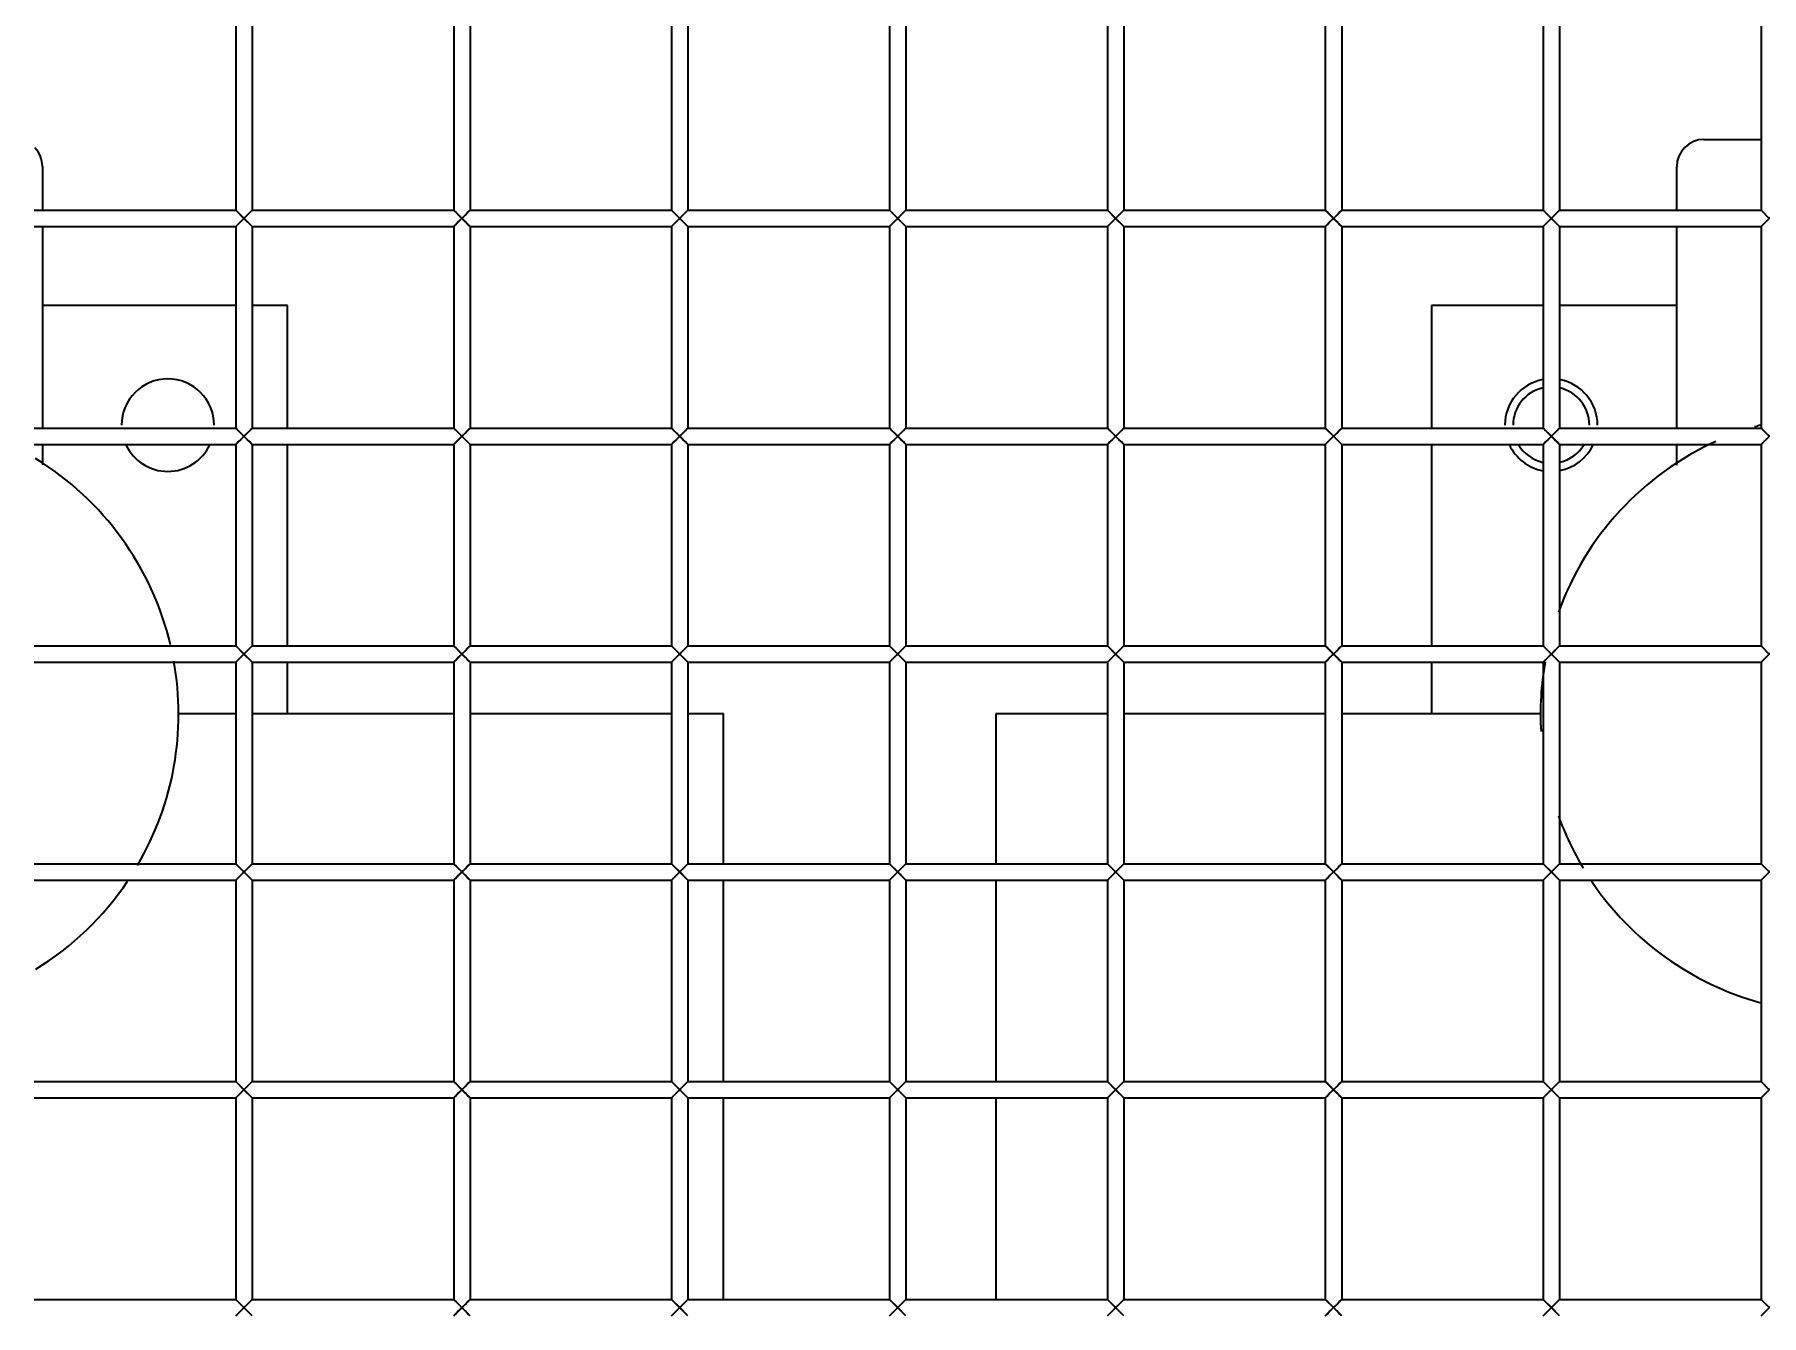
# Model space of a CAD drawing. Header units: millimetres. Extents: x 32496 to 166256, y 3504 to 23939.
# Drawn here: x 45917.2 to 46234.2, y 12667.1 to 12902.3 of the extents above; entities that cross this region are included whole.
import ezdxf

# ---------------------------------------------------------------- set-up
doc = ezdxf.new("R2010")
doc.units = ezdxf.units.MM
doc.layers.get('0').update_dxf_attribs({"lineweight": 35})

msp = doc.modelspace()

# ---------------------------------------------------------------- linework, layer by layer
at = {"linetype": 'Continuous'}
for p, q in [((45954.14, 12907.075), (45954.14, 12870.075)), ((45957.14, 12907.075), (45957.14, 12870.075)), ((45994.14, 12907.075), (45994.14, 12870.075)), ((45997.14, 12907.075), (45997.14, 12870.075)), ((46034.14, 12907.075), (46034.14, 12870.075)), ((46037.14, 12907.075), (46037.14, 12870.075)), ((46074.14, 12907.075), (46074.14, 12870.075)), ((46077.14, 12907.075), (46077.14, 12870.075)), ((46114.14, 12907.075), (46114.14, 12870.075)), ((46117.14, 12907.075), (46117.14, 12870.075)), ((46154.14, 12907.075), (46154.14, 12870.075)), ((46157.14, 12907.075), (46157.14, 12870.075)), ((46194.14, 12907.075), (46194.14, 12870.075)), ((46197.14, 12907.075), (46197.14, 12870.075)), ((46234.14, 12907.075), (46234.14, 12870.075)), ((46223.64, 12883.075), (46234.14, 12883.075)), ((45918.64, 12878.075), (45918.64, 12870.075)), ((46218.64, 12870.075), (46218.64, 12878.075)), ((45917.14, 12870.075), (45954.14, 12870.075)), ((45917.14, 12867.075), (45954.14, 12867.075)), ((45918.64, 12867.075), (45918.64, 12830.075)), ((45954.14, 12867.075), (45957.14, 12870.075)), ((45954.14, 12870.075), (45955.64, 12868.575)), ((45954.14, 12867.075), (45954.14, 12830.075)), ((45957.14, 12867.075), (45955.64, 12868.575)), ((45957.14, 12870.075), (45994.14, 12870.075)), ((45957.14, 12867.075), (45957.14, 12830.075)), ((45957.14, 12867.075), (45994.14, 12867.075)), ((45994.14, 12867.075), (45997.14, 12870.075)), ((45994.14, 12870.075), (45995.64, 12868.575)), ((45994.14, 12867.075), (45994.14, 12830.075)), ((45997.14, 12867.075), (45995.64, 12868.575)), ((45997.14, 12870.075), (46034.14, 12870.075)), ((45997.14, 12867.075), (45997.14, 12830.075)), ((45997.14, 12867.075), (46034.14, 12867.075)), ((46034.14, 12867.075), (46037.14, 12870.075)), ((46034.14, 12870.075), (46035.64, 12868.575)), ((46034.14, 12867.075), (46034.14, 12830.075)), ((46037.14, 12867.075), (46035.64, 12868.575)), ((46037.14, 12870.075), (46074.14, 12870.075)), ((46037.14, 12867.075), (46037.14, 12830.075)), ((46037.14, 12867.075), (46074.14, 12867.075)), ((46074.14, 12867.075), (46077.14, 12870.075)), ((46074.14, 12870.075), (46075.64, 12868.575)), ((46074.14, 12867.075), (46074.14, 12830.075)), ((46077.14, 12867.075), (46075.64, 12868.575)), ((46077.14, 12870.075), (46114.14, 12870.075)), ((46077.14, 12867.075), (46077.14, 12830.075)), ((46077.14, 12867.075), (46114.14, 12867.075)), ((46114.14, 12867.075), (46117.14, 12870.075)), ((46114.14, 12870.075), (46115.64, 12868.575)), ((46114.14, 12867.075), (46114.14, 12830.075)), ((46117.14, 12867.075), (46115.64, 12868.575)), ((46117.14, 12870.075), (46154.14, 12870.075)), ((46117.14, 12867.075), (46117.14, 12830.075)), ((46117.14, 12867.075), (46154.14, 12867.075)), ((46154.14, 12867.075), (46157.14, 12870.075)), ((46154.14, 12870.075), (46155.64, 12868.575)), ((46154.14, 12867.075), (46154.14, 12830.075)), ((46157.14, 12867.075), (46155.64, 12868.575)), ((46157.14, 12870.075), (46194.14, 12870.075)), ((46157.14, 12867.075), (46157.14, 12830.075)), ((46157.14, 12867.075), (46194.14, 12867.075)), ((46194.14, 12867.075), (46197.14, 12870.075)), ((46194.14, 12870.075), (46195.64, 12868.575)), ((46194.14, 12867.075), (46194.14, 12830.075)), ((46197.14, 12867.075), (46195.64, 12868.575)), ((46197.14, 12870.075), (46234.14, 12870.075)), ((46197.14, 12867.075), (46197.14, 12830.075)), ((46197.14, 12867.075), (46234.14, 12867.075)), ((46218.64, 12830.075), (46218.64, 12867.075)), ((46234.14, 12867.075), (46237.14, 12870.075)), ((46234.14, 12870.075), (46235.64, 12868.575)), ((46234.14, 12867.075), (46234.14, 12830.075)), ((45954.14, 12852.575), (45918.64, 12852.575)), ((45963.64, 12852.575), (45957.14, 12852.575)), ((45963.64, 12830.075), (45963.64, 12852.575)), ((46173.64, 12852.575), (46173.64, 12830.075)), ((46194.14, 12852.575), (46173.64, 12852.575)), ((46218.64, 12852.575), (46197.14, 12852.575)), ((45917.14, 12830.075), (45954.14, 12830.075)), ((45954.14, 12827.075), (45957.14, 12830.075)), ((45954.14, 12830.075), (45955.64, 12828.575)), ((45957.14, 12830.075), (45994.14, 12830.075)), ((45994.14, 12827.075), (45997.14, 12830.075)), ((45994.14, 12830.075), (45995.64, 12828.575)), ((45997.14, 12830.075), (46034.14, 12830.075)), ((46034.14, 12827.075), (46037.14, 12830.075)), ((46034.14, 12830.075), (46035.64, 12828.575)), ((46037.14, 12830.075), (46074.14, 12830.075)), ((46074.14, 12827.075), (46077.14, 12830.075)), ((46074.14, 12830.075), (46075.64, 12828.575)), ((46077.14, 12830.075), (46114.14, 12830.075)), ((46114.14, 12827.075), (46117.14, 12830.075)), ((46114.14, 12830.075), (46115.64, 12828.575)), ((46117.14, 12830.075), (46154.14, 12830.075)), ((46154.14, 12827.075), (46157.14, 12830.075)), ((46154.14, 12830.075), (46155.64, 12828.575)), ((46157.14, 12830.075), (46194.14, 12830.075)), ((46194.14, 12827.075), (46197.14, 12830.075)), ((46194.14, 12830.075), (46195.64, 12828.575)), ((46197.14, 12830.075), (46234.14, 12830.075)), ((46234.14, 12827.075), (46237.14, 12830.075)), ((46234.14, 12830.075), (46235.64, 12828.575)), ((45917.14, 12827.075), (45954.14, 12827.075)), ((45918.64, 12827.075), (45918.64, 12823.308)), ((45954.14, 12827.075), (45954.14, 12790.075)), ((45957.14, 12827.075), (45955.64, 12828.575)), ((45957.14, 12827.075), (45957.14, 12790.075)), ((45957.14, 12827.075), (45994.14, 12827.075)), ((45963.64, 12790.075), (45963.64, 12827.075)), ((45994.14, 12827.075), (45994.14, 12790.075)), ((45997.14, 12827.075), (45995.64, 12828.575)), ((45997.14, 12827.075), (45997.14, 12790.075)), ((45997.14, 12827.075), (46034.14, 12827.075)), ((46034.14, 12827.075), (46034.14, 12790.075)), ((46037.14, 12827.075), (46035.64, 12828.575)), ((46037.14, 12827.075), (46037.14, 12790.075)), ((46037.14, 12827.075), (46074.14, 12827.075)), ((46074.14, 12827.075), (46074.14, 12790.075)), ((46077.14, 12827.075), (46075.64, 12828.575)), ((46077.14, 12827.075), (46077.14, 12790.075)), ((46077.14, 12827.075), (46114.14, 12827.075)), ((46114.14, 12827.075), (46114.14, 12790.075)), ((46117.14, 12827.075), (46115.64, 12828.575)), ((46117.14, 12827.075), (46117.14, 12790.075)), ((46117.14, 12827.075), (46154.14, 12827.075)), ((46154.14, 12827.075), (46154.14, 12790.075)), ((46157.14, 12827.075), (46155.64, 12828.575)), ((46157.14, 12827.075), (46157.14, 12790.075)), ((46157.14, 12827.075), (46194.14, 12827.075)), ((46173.64, 12827.075), (46173.64, 12790.075)), ((46194.14, 12827.075), (46194.14, 12790.075)), ((46197.14, 12827.075), (46195.64, 12828.575)), ((46197.14, 12827.075), (46197.14, 12790.075)), ((46197.14, 12827.075), (46234.14, 12827.075)), ((46218.64, 12823.259), (46218.64, 12827.075)), ((46234.14, 12827.075), (46234.14, 12790.075)), ((45917.14, 12790.075), (45954.14, 12790.075)), ((45954.14, 12787.075), (45957.14, 12790.075)), ((45954.14, 12790.075), (45955.64, 12788.575)), ((45957.14, 12787.075), (45955.64, 12788.575)), ((45957.14, 12790.075), (45994.14, 12790.075)), ((45994.14, 12787.075), (45997.14, 12790.075)), ((45994.14, 12790.075), (45995.64, 12788.575)), ((45997.14, 12787.075), (45995.64, 12788.575)), ((45997.14, 12790.075), (46034.14, 12790.075)), ((46034.14, 12787.075), (46037.14, 12790.075)), ((46034.14, 12790.075), (46035.64, 12788.575)), ((46037.14, 12787.075), (46035.64, 12788.575)), ((46037.14, 12790.075), (46074.14, 12790.075)), ((46074.14, 12787.075), (46077.14, 12790.075)), ((46074.14, 12790.075), (46075.64, 12788.575)), ((46077.14, 12787.075), (46075.64, 12788.575)), ((46077.14, 12790.075), (46114.14, 12790.075)), ((46114.14, 12787.075), (46117.14, 12790.075)), ((46114.14, 12790.075), (46115.64, 12788.575)), ((46117.14, 12787.075), (46115.64, 12788.575)), ((46117.14, 12790.075), (46154.14, 12790.075)), ((46154.14, 12787.075), (46157.14, 12790.075)), ((46154.14, 12790.075), (46155.64, 12788.575)), ((46157.14, 12787.075), (46155.64, 12788.575)), ((46157.14, 12790.075), (46194.14, 12790.075)), ((46194.14, 12790.075), (46195.429, 12788.786)), ((46195.349, 12788.285), (46194.14, 12787.075)), ((46195.64, 12788.575), (46195.349, 12788.285)), ((46195.429, 12788.786), (46195.64, 12788.575)), ((46195.64, 12788.575), (46197.14, 12790.075)), ((46197.14, 12787.075), (46195.64, 12788.575)), ((46197.14, 12790.075), (46234.14, 12790.075)), ((46234.14, 12787.075), (46237.14, 12790.075)), ((46234.14, 12790.075), (46235.64, 12788.575)), ((45917.14, 12787.075), (45954.14, 12787.075)), ((45954.14, 12787.075), (45954.14, 12750.075)), ((45957.14, 12787.075), (45957.14, 12750.075)), ((45957.14, 12787.075), (45994.14, 12787.075)), ((45963.64, 12777.575), (45963.64, 12787.075)), ((45994.14, 12787.075), (45994.14, 12750.075)), ((45997.14, 12787.075), (45997.14, 12750.075)), ((45997.14, 12787.075), (46034.14, 12787.075)), ((46034.14, 12787.075), (46034.14, 12750.075)), ((46037.14, 12787.075), (46037.14, 12750.075)), ((46037.14, 12787.075), (46074.14, 12787.075)), ((46074.14, 12787.075), (46074.14, 12750.075)), ((46077.14, 12787.075), (46077.14, 12750.075)), ((46077.14, 12787.075), (46114.14, 12787.075)), ((46114.14, 12787.075), (46114.14, 12750.075)), ((46117.14, 12787.075), (46117.14, 12750.075)), ((46117.14, 12787.075), (46154.14, 12787.075)), ((46154.14, 12787.075), (46154.14, 12750.075)), ((46157.14, 12787.075), (46157.14, 12750.075)), ((46157.14, 12787.075), (46194.14, 12787.075)), ((46173.64, 12787.075), (46173.64, 12777.575)), ((46194.579, 12787.515), (46194.14, 12787.075)), ((46194.14, 12787.075), (46194.14, 12750.075)), ((46197.14, 12787.075), (46197.14, 12750.075)), ((46197.14, 12787.075), (46234.14, 12787.075)), ((46234.14, 12787.075), (46234.14, 12750.075)), ((45954.14, 12777.575), (45943.64, 12777.575)), ((45994.14, 12777.575), (45957.14, 12777.575)), ((46034.14, 12777.575), (45997.14, 12777.575)), ((46043.64, 12777.575), (46037.14, 12777.575)), ((46043.64, 12750.075), (46043.64, 12777.575)), ((46093.64, 12777.575), (46093.64, 12750.075)), ((46114.14, 12777.575), (46093.64, 12777.575)), ((46154.14, 12777.575), (46117.14, 12777.575)), ((46193.64, 12777.575), (46157.14, 12777.575)), ((45917.14, 12750.075), (45954.14, 12750.075)), ((45954.14, 12747.075), (45957.14, 12750.075)), ((45954.14, 12750.075), (45955.64, 12748.575)), ((45957.14, 12750.075), (45994.14, 12750.075)), ((45994.14, 12747.075), (45997.14, 12750.075)), ((45994.14, 12750.075), (45995.64, 12748.575)), ((45997.14, 12750.075), (46034.14, 12750.075)), ((46034.14, 12747.075), (46037.14, 12750.075)), ((46034.14, 12750.075), (46035.64, 12748.575)), ((46037.14, 12750.075), (46074.14, 12750.075)), ((46074.14, 12747.075), (46077.14, 12750.075)), ((46074.14, 12750.075), (46075.64, 12748.575)), ((46077.14, 12750.075), (46114.14, 12750.075)), ((46114.14, 12747.075), (46117.14, 12750.075)), ((46114.14, 12750.075), (46115.64, 12748.575)), ((46117.14, 12750.075), (46154.14, 12750.075)), ((46154.14, 12747.075), (46157.14, 12750.075)), ((46154.14, 12750.075), (46155.64, 12748.575)), ((46157.14, 12750.075), (46194.14, 12750.075)), ((46194.14, 12747.075), (46197.14, 12750.075)), ((46194.14, 12750.075), (46195.64, 12748.575)), ((46197.14, 12750.075), (46234.14, 12750.075)), ((46234.14, 12747.075), (46237.14, 12750.075)), ((46234.14, 12750.075), (46235.64, 12748.575)), ((45917.14, 12747.075), (45954.14, 12747.075)), ((45954.14, 12747.075), (45954.14, 12710.075)), ((45957.14, 12747.075), (45955.64, 12748.575)), ((45957.14, 12747.075), (45957.14, 12710.075)), ((45957.14, 12747.075), (45994.14, 12747.075)), ((45994.14, 12747.075), (45994.14, 12710.075)), ((45997.14, 12747.075), (45995.64, 12748.575)), ((45997.14, 12747.075), (45997.14, 12710.075)), ((45997.14, 12747.075), (46034.14, 12747.075)), ((46034.14, 12747.075), (46034.14, 12710.075)), ((46037.14, 12747.075), (46035.64, 12748.575)), ((46037.14, 12747.075), (46037.14, 12710.075)), ((46037.14, 12747.075), (46074.14, 12747.075)), ((46043.64, 12710.075), (46043.64, 12747.075)), ((46074.14, 12747.075), (46074.14, 12710.075)), ((46077.14, 12747.075), (46075.64, 12748.575)), ((46077.14, 12747.075), (46077.14, 12710.075)), ((46077.14, 12747.075), (46114.14, 12747.075)), ((46093.64, 12747.075), (46093.64, 12710.075)), ((46114.14, 12747.075), (46114.14, 12710.075)), ((46117.14, 12747.075), (46115.64, 12748.575)), ((46117.14, 12747.075), (46117.14, 12710.075)), ((46117.14, 12747.075), (46154.14, 12747.075)), ((46154.14, 12747.075), (46154.14, 12710.075)), ((46157.14, 12747.075), (46155.64, 12748.575)), ((46157.14, 12747.075), (46157.14, 12710.075)), ((46157.14, 12747.075), (46194.14, 12747.075)), ((46194.14, 12747.075), (46194.14, 12710.075)), ((46197.14, 12747.075), (46195.64, 12748.575)), ((46197.14, 12747.075), (46197.14, 12710.075)), ((46197.14, 12747.075), (46234.14, 12747.075)), ((46234.14, 12747.075), (46234.14, 12710.075)), ((45917.14, 12710.075), (45954.14, 12710.075)), ((45954.14, 12707.075), (45957.14, 12710.075)), ((45954.14, 12710.075), (45955.64, 12708.575)), ((45957.14, 12707.075), (45955.64, 12708.575)), ((45957.14, 12710.075), (45994.14, 12710.075)), ((45994.14, 12707.075), (45997.14, 12710.075)), ((45994.14, 12710.075), (45995.64, 12708.575)), ((45997.14, 12707.075), (45995.64, 12708.575)), ((45997.14, 12710.075), (46034.14, 12710.075)), ((46034.14, 12707.075), (46037.14, 12710.075)), ((46034.14, 12710.075), (46035.64, 12708.575)), ((46037.14, 12707.075), (46035.64, 12708.575)), ((46037.14, 12710.075), (46074.14, 12710.075)), ((46074.14, 12707.075), (46077.14, 12710.075)), ((46074.14, 12710.075), (46075.64, 12708.575)), ((46077.14, 12707.075), (46075.64, 12708.575)), ((46077.14, 12710.075), (46114.14, 12710.075)), ((46114.14, 12707.075), (46117.14, 12710.075)), ((46114.14, 12710.075), (46115.64, 12708.575)), ((46117.14, 12707.075), (46115.64, 12708.575)), ((46117.14, 12710.075), (46154.14, 12710.075)), ((46154.14, 12707.075), (46157.14, 12710.075)), ((46154.14, 12710.075), (46155.64, 12708.575)), ((46157.14, 12707.075), (46155.64, 12708.575)), ((46157.14, 12710.075), (46194.14, 12710.075)), ((46194.14, 12707.075), (46197.14, 12710.075)), ((46194.14, 12710.075), (46195.64, 12708.575)), ((46197.14, 12707.075), (46195.64, 12708.575)), ((46197.14, 12710.075), (46234.14, 12710.075)), ((46234.14, 12707.075), (46237.14, 12710.075)), ((46234.14, 12710.075), (46235.64, 12708.575)), ((45917.14, 12707.075), (45954.14, 12707.075)), ((45954.14, 12707.075), (45954.14, 12670.075)), ((45957.14, 12707.075), (45957.14, 12670.075)), ((45957.14, 12707.075), (45994.14, 12707.075)), ((45994.14, 12707.075), (45994.14, 12670.075)), ((45997.14, 12707.075), (45997.14, 12670.075)), ((45997.14, 12707.075), (46034.14, 12707.075)), ((46034.14, 12707.075), (46034.14, 12670.075)), ((46037.14, 12707.075), (46037.14, 12670.075)), ((46037.14, 12707.075), (46074.14, 12707.075)), ((46043.64, 12670.075), (46043.64, 12707.075)), ((46074.14, 12707.075), (46074.14, 12670.075)), ((46077.14, 12707.075), (46077.14, 12670.075)), ((46077.14, 12707.075), (46114.14, 12707.075)), ((46093.64, 12707.075), (46093.64, 12670.075)), ((46114.14, 12707.075), (46114.14, 12670.075)), ((46117.14, 12707.075), (46117.14, 12670.075)), ((46117.14, 12707.075), (46154.14, 12707.075)), ((46154.14, 12707.075), (46154.14, 12670.075)), ((46157.14, 12707.075), (46157.14, 12670.075)), ((46157.14, 12707.075), (46194.14, 12707.075)), ((46194.14, 12707.075), (46194.14, 12670.075)), ((46197.14, 12707.075), (46197.14, 12670.075)), ((46197.14, 12707.075), (46234.14, 12707.075)), ((46234.14, 12707.075), (46234.14, 12670.075)), ((45917.14, 12670.075), (45954.14, 12670.075)), ((45954.14, 12667.075), (45957.14, 12670.075)), ((45954.14, 12670.075), (45955.64, 12668.575)), ((45957.14, 12667.075), (45955.64, 12668.575)), ((45957.14, 12670.075), (45994.14, 12670.075)), ((45994.14, 12667.075), (45997.14, 12670.075)), ((45994.14, 12670.075), (45995.64, 12668.575)), ((45997.14, 12667.075), (45995.64, 12668.575)), ((45997.14, 12670.075), (46034.14, 12670.075)), ((46034.14, 12667.075), (46037.14, 12670.075)), ((46034.14, 12670.075), (46035.64, 12668.575)), ((46037.14, 12667.075), (46035.64, 12668.575)), ((46037.14, 12670.075), (46074.14, 12670.075)), ((46074.14, 12667.075), (46077.14, 12670.075)), ((46074.14, 12670.075), (46075.64, 12668.575)), ((46077.14, 12667.075), (46075.64, 12668.575)), ((46077.14, 12670.075), (46114.14, 12670.075)), ((46114.14, 12667.075), (46117.14, 12670.075)), ((46114.14, 12670.075), (46115.64, 12668.575)), ((46117.14, 12667.075), (46115.64, 12668.575)), ((46117.14, 12670.075), (46154.14, 12670.075)), ((46154.14, 12667.075), (46157.14, 12670.075)), ((46154.14, 12670.075), (46155.64, 12668.575)), ((46157.14, 12667.075), (46155.64, 12668.575)), ((46157.14, 12670.075), (46194.14, 12670.075)), ((46194.14, 12667.075), (46197.14, 12670.075)), ((46194.14, 12670.075), (46195.64, 12668.575)), ((46197.14, 12667.075), (46195.64, 12668.575)), ((46197.14, 12670.075), (46234.14, 12670.075)), ((46234.14, 12667.075), (46237.14, 12670.075)), ((46234.14, 12670.075), (46235.64, 12668.575))]:
    msp.add_line(p, q, dxfattribs=at)
for points in [[(45955.64, 12868.575), (45955.049, 12867.985), (45954.579, 12867.515), (45954.254, 12867.19)], [(45954.255, 12869.96), (45954.57, 12869.645), (45955.06, 12869.155), (45956.229, 12867.986)], [(45955.64, 12868.575), (45956.227, 12869.162), (45956.702, 12869.638), (45957.025, 12869.961)], [(45957.024, 12867.192), (45956.701, 12867.514), (45956.229, 12867.986)], [(45995.64, 12868.575), (45995.049, 12867.985), (45994.579, 12867.515), (45994.254, 12867.19)], [(45994.255, 12869.96), (45994.57, 12869.645), (45995.06, 12869.155), (45996.229, 12867.986)], [(45995.64, 12868.575), (45996.227, 12869.162), (45996.702, 12869.638), (45997.025, 12869.961)], [(45997.024, 12867.192), (45996.701, 12867.514), (45996.229, 12867.986)], [(46035.64, 12868.575), (46035.049, 12867.985), (46034.579, 12867.515), (46034.254, 12867.19)], [(46034.255, 12869.96), (46034.57, 12869.645), (46035.06, 12869.155), (46036.229, 12867.986)], [(46035.64, 12868.575), (46036.227, 12869.162), (46036.702, 12869.638), (46037.025, 12869.961)], [(46037.024, 12867.192), (46036.701, 12867.514), (46036.229, 12867.986)], [(46075.64, 12868.575), (46075.049, 12867.985), (46074.579, 12867.515), (46074.254, 12867.19)], [(46074.255, 12869.96), (46074.57, 12869.645), (46075.06, 12869.155), (46076.229, 12867.986)], [(46075.64, 12868.575), (46076.227, 12869.162), (46076.702, 12869.638), (46077.025, 12869.961)], [(46077.024, 12867.192), (46076.701, 12867.514), (46076.229, 12867.986)], [(46115.64, 12868.575), (46115.049, 12867.985), (46114.579, 12867.515), (46114.254, 12867.19)], [(46114.255, 12869.96), (46114.57, 12869.645), (46115.06, 12869.155), (46116.229, 12867.986)], [(46115.64, 12868.575), (46116.227, 12869.162), (46116.702, 12869.638), (46117.025, 12869.961)], [(46117.024, 12867.192), (46116.701, 12867.514), (46116.229, 12867.986)], [(46155.64, 12868.575), (46155.049, 12867.985), (46154.579, 12867.515), (46154.254, 12867.19)], [(46154.255, 12869.96), (46154.57, 12869.645), (46155.06, 12869.155), (46156.229, 12867.986)], [(46155.64, 12868.575), (46156.227, 12869.162), (46156.702, 12869.638), (46157.025, 12869.961)], [(46157.024, 12867.192), (46156.701, 12867.514), (46156.229, 12867.986)], [(46195.64, 12868.575), (46195.049, 12867.985), (46194.579, 12867.515), (46194.254, 12867.19)], [(46194.255, 12869.96), (46194.57, 12869.645), (46195.06, 12869.155), (46196.229, 12867.986)], [(46195.64, 12868.575), (46196.227, 12869.162), (46196.702, 12869.638), (46197.025, 12869.961)], [(46197.024, 12867.192), (46196.701, 12867.514), (46196.229, 12867.986)], [(45954.255, 12829.96), (45954.57, 12829.645), (45955.06, 12829.155), (45956.229, 12827.986)], [(45955.64, 12828.575), (45956.227, 12829.162), (45956.702, 12829.638), (45957.025, 12829.961)], [(45994.255, 12829.96), (45994.57, 12829.645), (45995.06, 12829.155), (45996.229, 12827.986)], [(45995.64, 12828.575), (45996.227, 12829.162), (45996.702, 12829.638), (45997.025, 12829.961)], [(46034.255, 12829.96), (46034.57, 12829.645), (46035.06, 12829.155), (46036.229, 12827.986)], [(46035.64, 12828.575), (46036.227, 12829.162), (46036.702, 12829.638), (46037.025, 12829.961)], [(46074.255, 12829.96), (46074.57, 12829.645), (46075.06, 12829.155), (46076.229, 12827.986)], [(46075.64, 12828.575), (46076.227, 12829.162), (46076.702, 12829.638), (46077.025, 12829.961)], [(46114.255, 12829.96), (46114.57, 12829.645), (46115.06, 12829.155), (46116.229, 12827.986)], [(46115.64, 12828.575), (46116.227, 12829.162), (46116.702, 12829.638), (46117.025, 12829.961)], [(46154.255, 12829.96), (46154.57, 12829.645), (46155.06, 12829.155), (46156.229, 12827.986)], [(46155.64, 12828.575), (46156.227, 12829.162), (46156.702, 12829.638), (46157.025, 12829.961)], [(46194.255, 12829.96), (46194.57, 12829.645), (46195.06, 12829.155), (46196.229, 12827.986)], [(46195.64, 12828.575), (46196.227, 12829.162), (46196.702, 12829.638), (46197.025, 12829.961)], [(45955.64, 12828.575), (45955.049, 12827.985), (45954.579, 12827.515), (45954.254, 12827.19)], [(45957.024, 12827.192), (45956.701, 12827.514), (45956.229, 12827.986)], [(45995.64, 12828.575), (45995.049, 12827.985), (45994.579, 12827.515), (45994.254, 12827.19)], [(45997.024, 12827.192), (45996.701, 12827.514), (45996.229, 12827.986)], [(46035.64, 12828.575), (46035.049, 12827.985), (46034.579, 12827.515), (46034.254, 12827.19)], [(46037.024, 12827.192), (46036.701, 12827.514), (46036.229, 12827.986)], [(46075.64, 12828.575), (46075.049, 12827.985), (46074.579, 12827.515), (46074.254, 12827.19)], [(46077.024, 12827.192), (46076.701, 12827.514), (46076.229, 12827.986)], [(46115.64, 12828.575), (46115.049, 12827.985), (46114.579, 12827.515), (46114.254, 12827.19)], [(46117.024, 12827.192), (46116.701, 12827.514), (46116.229, 12827.986)], [(46155.64, 12828.575), (46155.049, 12827.985), (46154.579, 12827.515), (46154.254, 12827.19)], [(46157.024, 12827.192), (46156.701, 12827.514), (46156.229, 12827.986)], [(46195.64, 12828.575), (46195.049, 12827.985), (46194.579, 12827.515), (46194.254, 12827.19)], [(46197.024, 12827.192), (46196.701, 12827.514), (46196.229, 12827.986)], [(45955.64, 12788.575), (45955.049, 12787.985), (45954.579, 12787.515), (45954.254, 12787.19)], [(45954.255, 12789.96), (45954.57, 12789.645), (45955.06, 12789.155), (45956.229, 12787.986)], [(45955.64, 12788.575), (45956.227, 12789.162), (45956.702, 12789.638), (45957.025, 12789.961)], [(45957.024, 12787.192), (45956.701, 12787.514), (45956.229, 12787.986)], [(45995.64, 12788.575), (45995.049, 12787.985), (45994.579, 12787.515), (45994.254, 12787.19)], [(45994.255, 12789.96), (45994.57, 12789.645), (45995.06, 12789.155), (45996.229, 12787.986)], [(45995.64, 12788.575), (45996.227, 12789.162), (45996.702, 12789.638), (45997.025, 12789.961)], [(45997.024, 12787.192), (45996.701, 12787.514), (45996.229, 12787.986)], [(46035.64, 12788.575), (46035.049, 12787.985), (46034.579, 12787.515), (46034.254, 12787.19)], [(46034.255, 12789.96), (46034.57, 12789.645), (46035.06, 12789.155), (46036.229, 12787.986)], [(46035.64, 12788.575), (46036.227, 12789.162), (46036.702, 12789.638), (46037.025, 12789.961)], [(46037.024, 12787.192), (46036.701, 12787.514), (46036.229, 12787.986)], [(46075.64, 12788.575), (46075.049, 12787.985), (46074.579, 12787.515), (46074.254, 12787.19)], [(46074.255, 12789.96), (46074.57, 12789.645), (46075.06, 12789.155), (46076.229, 12787.986)], [(46075.64, 12788.575), (46076.227, 12789.162), (46076.702, 12789.638), (46077.025, 12789.961)], [(46077.024, 12787.192), (46076.701, 12787.514), (46076.229, 12787.986)], [(46115.64, 12788.575), (46115.049, 12787.985), (46114.579, 12787.515), (46114.254, 12787.19)], [(46114.255, 12789.96), (46114.57, 12789.645), (46115.06, 12789.155), (46116.229, 12787.986)], [(46115.64, 12788.575), (46116.227, 12789.162), (46116.702, 12789.638), (46117.025, 12789.961)], [(46117.024, 12787.192), (46116.701, 12787.514), (46116.229, 12787.986)], [(46155.64, 12788.575), (46155.049, 12787.985), (46154.579, 12787.515), (46154.254, 12787.19)], [(46154.255, 12789.96), (46154.57, 12789.645), (46155.06, 12789.155), (46156.229, 12787.986)], [(46155.64, 12788.575), (46156.227, 12789.162), (46156.702, 12789.638), (46157.025, 12789.961)], [(46157.024, 12787.192), (46156.701, 12787.514), (46156.229, 12787.986)], [(46194.255, 12789.96), (46194.57, 12789.645), (46195.06, 12789.155), (46195.431, 12788.784)], [(46195.352, 12788.288), (46195.049, 12787.985), (46194.579, 12787.515)], [(46195.64, 12788.575), (46196.227, 12789.162), (46196.702, 12789.638), (46197.025, 12789.961)], [(46197.024, 12787.192), (46196.701, 12787.514), (46196.229, 12787.986), (46195.64, 12788.575)], [(45954.255, 12749.96), (45954.57, 12749.645), (45955.06, 12749.155), (45956.229, 12747.986)], [(45955.64, 12748.575), (45956.227, 12749.162), (45956.702, 12749.638), (45957.025, 12749.961)], [(45994.255, 12749.96), (45994.57, 12749.645), (45995.06, 12749.155), (45996.229, 12747.986)], [(45995.64, 12748.575), (45996.227, 12749.162), (45996.702, 12749.638), (45997.025, 12749.961)], [(46034.255, 12749.96), (46034.57, 12749.645), (46035.06, 12749.155), (46036.229, 12747.986)], [(46035.64, 12748.575), (46036.227, 12749.162), (46036.702, 12749.638), (46037.025, 12749.961)], [(46074.255, 12749.96), (46074.57, 12749.645), (46075.06, 12749.155), (46076.229, 12747.986)], [(46075.64, 12748.575), (46076.227, 12749.162), (46076.702, 12749.638), (46077.025, 12749.961)], [(46114.255, 12749.96), (46114.57, 12749.645), (46115.06, 12749.155), (46116.229, 12747.986)], [(46115.64, 12748.575), (46116.227, 12749.162), (46116.702, 12749.638), (46117.025, 12749.961)], [(46154.255, 12749.96), (46154.57, 12749.645), (46155.06, 12749.155), (46156.229, 12747.986)], [(46155.64, 12748.575), (46156.227, 12749.162), (46156.702, 12749.638), (46157.025, 12749.961)], [(46194.255, 12749.96), (46194.57, 12749.645), (46195.06, 12749.155), (46196.229, 12747.986)], [(46195.64, 12748.575), (46196.227, 12749.162), (46196.702, 12749.638), (46197.025, 12749.961)], [(45955.64, 12748.575), (45955.049, 12747.985), (45954.579, 12747.515), (45954.254, 12747.19)], [(45957.024, 12747.192), (45956.701, 12747.514), (45956.229, 12747.986)], [(45995.64, 12748.575), (45995.049, 12747.985), (45994.579, 12747.515), (45994.254, 12747.19)], [(45997.024, 12747.192), (45996.701, 12747.514), (45996.229, 12747.986)], [(46035.64, 12748.575), (46035.049, 12747.985), (46034.579, 12747.515), (46034.254, 12747.19)], [(46037.024, 12747.192), (46036.701, 12747.514), (46036.229, 12747.986)], [(46075.64, 12748.575), (46075.049, 12747.985), (46074.579, 12747.515), (46074.254, 12747.19)], [(46077.024, 12747.192), (46076.701, 12747.514), (46076.229, 12747.986)], [(46115.64, 12748.575), (46115.049, 12747.985), (46114.579, 12747.515), (46114.254, 12747.19)], [(46117.024, 12747.192), (46116.701, 12747.514), (46116.229, 12747.986)], [(46155.64, 12748.575), (46155.049, 12747.985), (46154.579, 12747.515), (46154.254, 12747.19)], [(46157.024, 12747.192), (46156.701, 12747.514), (46156.229, 12747.986)], [(46195.64, 12748.575), (46195.049, 12747.985), (46194.579, 12747.515), (46194.254, 12747.19)], [(46197.024, 12747.192), (46196.701, 12747.514), (46196.229, 12747.986)], [(45955.64, 12708.575), (45955.049, 12707.985), (45954.579, 12707.515), (45954.254, 12707.19)], [(45954.255, 12709.96), (45954.57, 12709.645), (45955.06, 12709.155), (45956.229, 12707.986)], [(45955.64, 12708.575), (45956.227, 12709.162), (45956.702, 12709.638), (45957.025, 12709.961)], [(45995.64, 12708.575), (45995.049, 12707.985), (45994.579, 12707.515), (45994.254, 12707.19)], [(45994.255, 12709.96), (45994.57, 12709.645), (45995.06, 12709.155), (45996.229, 12707.986)], [(45995.64, 12708.575), (45996.227, 12709.162), (45996.702, 12709.638), (45997.025, 12709.961)], [(46035.64, 12708.575), (46035.049, 12707.985), (46034.579, 12707.515), (46034.254, 12707.19)], [(46034.255, 12709.96), (46034.57, 12709.645), (46035.06, 12709.155), (46036.229, 12707.986)], [(46035.64, 12708.575), (46036.227, 12709.162), (46036.702, 12709.638), (46037.025, 12709.961)], [(46075.64, 12708.575), (46075.049, 12707.985), (46074.579, 12707.515), (46074.254, 12707.19)], [(46074.255, 12709.96), (46074.57, 12709.645), (46075.06, 12709.155), (46076.229, 12707.986)], [(46075.64, 12708.575), (46076.227, 12709.162), (46076.702, 12709.638), (46077.025, 12709.961)], [(46115.64, 12708.575), (46115.049, 12707.985), (46114.579, 12707.515), (46114.254, 12707.19)], [(46114.255, 12709.96), (46114.57, 12709.645), (46115.06, 12709.155), (46116.229, 12707.986)], [(46115.64, 12708.575), (46116.227, 12709.162), (46116.702, 12709.638), (46117.025, 12709.961)], [(46155.64, 12708.575), (46155.049, 12707.985), (46154.579, 12707.515), (46154.254, 12707.19)], [(46154.255, 12709.96), (46154.57, 12709.645), (46155.06, 12709.155), (46156.229, 12707.986)], [(46155.64, 12708.575), (46156.227, 12709.162), (46156.702, 12709.638), (46157.025, 12709.961)], [(46195.64, 12708.575), (46195.049, 12707.985), (46194.579, 12707.515), (46194.254, 12707.19)], [(46194.255, 12709.96), (46194.57, 12709.645), (46195.06, 12709.155), (46196.229, 12707.986)], [(46195.64, 12708.575), (46196.227, 12709.162), (46196.702, 12709.638), (46197.025, 12709.961)], [(45957.024, 12707.192), (45956.701, 12707.514), (45956.229, 12707.986)], [(45997.024, 12707.192), (45996.701, 12707.514), (45996.229, 12707.986)], [(46037.024, 12707.192), (46036.701, 12707.514), (46036.229, 12707.986)], [(46077.024, 12707.192), (46076.701, 12707.514), (46076.229, 12707.986)], [(46117.024, 12707.192), (46116.701, 12707.514), (46116.229, 12707.986)], [(46157.024, 12707.192), (46156.701, 12707.514), (46156.229, 12707.986)], [(46197.024, 12707.192), (46196.701, 12707.514), (46196.229, 12707.986)], [(45955.64, 12668.575), (45955.049, 12667.985), (45954.579, 12667.515), (45954.254, 12667.19)], [(45954.255, 12669.96), (45954.57, 12669.645), (45955.06, 12669.155), (45956.229, 12667.986)], [(45955.64, 12668.575), (45956.227, 12669.162), (45956.702, 12669.638), (45957.025, 12669.961)], [(45957.024, 12667.192), (45956.701, 12667.514), (45956.229, 12667.986)], [(45995.64, 12668.575), (45995.049, 12667.985), (45994.579, 12667.515), (45994.254, 12667.19)], [(45994.255, 12669.96), (45994.57, 12669.645), (45995.06, 12669.155), (45996.229, 12667.986)], [(45995.64, 12668.575), (45996.227, 12669.162), (45996.702, 12669.638), (45997.025, 12669.961)], [(45997.024, 12667.192), (45996.701, 12667.514), (45996.229, 12667.986)], [(46035.64, 12668.575), (46035.049, 12667.985), (46034.579, 12667.515), (46034.254, 12667.19)], [(46034.255, 12669.96), (46034.57, 12669.645), (46035.06, 12669.155), (46036.229, 12667.986)], [(46035.64, 12668.575), (46036.227, 12669.162), (46036.702, 12669.638), (46037.025, 12669.961)], [(46037.024, 12667.192), (46036.701, 12667.514), (46036.229, 12667.986)], [(46075.64, 12668.575), (46075.049, 12667.985), (46074.579, 12667.515), (46074.254, 12667.19)], [(46074.255, 12669.96), (46074.57, 12669.645), (46075.06, 12669.155), (46076.229, 12667.986)], [(46075.64, 12668.575), (46076.227, 12669.162), (46076.702, 12669.638), (46077.025, 12669.961)], [(46077.024, 12667.192), (46076.701, 12667.514), (46076.229, 12667.986)], [(46115.64, 12668.575), (46115.049, 12667.985), (46114.579, 12667.515), (46114.254, 12667.19)], [(46114.255, 12669.96), (46114.57, 12669.645), (46115.06, 12669.155), (46116.229, 12667.986)], [(46115.64, 12668.575), (46116.227, 12669.162), (46116.702, 12669.638), (46117.025, 12669.961)], [(46117.024, 12667.192), (46116.701, 12667.514), (46116.229, 12667.986)], [(46155.64, 12668.575), (46155.049, 12667.985), (46154.579, 12667.515), (46154.254, 12667.19)], [(46154.255, 12669.96), (46154.57, 12669.645), (46155.06, 12669.155), (46156.229, 12667.986)], [(46155.64, 12668.575), (46156.227, 12669.162), (46156.702, 12669.638), (46157.025, 12669.961)], [(46157.024, 12667.192), (46156.701, 12667.514), (46156.229, 12667.986)], [(46195.64, 12668.575), (46195.049, 12667.985), (46194.579, 12667.515), (46194.254, 12667.19)], [(46194.255, 12669.96), (46194.57, 12669.645), (46195.06, 12669.155), (46196.229, 12667.986)], [(46195.64, 12668.575), (46196.227, 12669.162), (46196.702, 12669.638), (46197.025, 12669.961)], [(46197.024, 12667.192), (46196.701, 12667.514), (46196.229, 12667.986)]]:
    msp.add_lwpolyline(points, dxfattribs=at)
for centre, radius, start, end in [((46223.64, 12878.075), 5, 90, 180), ((45913.64, 12878.075), 5, 0, 43.60752), ((45941.673, 12830.608), 8.5, 0, 180), ((46195.607, 12830.608), 8.5, 100.25816, 180), ((46195.607, 12830.608), 8.5, 0, 79.26778), ((46195.607, 12830.608), 7, 102.51738, 180), ((46195.607, 12830.608), 7, 0, 76.89879), ((46248.64, 12777.575), 55, 105.42618, 106.58354), ((45941.673, 12830.608), 8.5, 205.22926, 334.75312), ((46195.607, 12830.608), 8.5, 205.22926, 259.74229), ((46195.607, 12830.608), 7, 210.32565, 257.47785), ((46248.64, 12777.575), 55, 114.49708, 160.11276), ((46195.607, 12830.608), 8.5, 280.7317, 334.75312), ((46195.607, 12830.608), 7, 283.09488, 329.57607), ((45888.64, 12777.575), 55, 13.32566, 58.49134), ((45888.64, 12777.575), 55, 329.61755, 10.1794), ((46248.64, 12777.575), 55, 169.97995, 183.38259), ((46248.64, 12777.575), 55, 199.89957, 210.98282), ((45888.64, 12777.575), 55, 301.53625, 326.0968), ((46248.64, 12777.575), 55, 213.9261, 254.62131)]:
    msp.add_arc(centre, radius, start, end, dxfattribs=at)

doc.saveas('drawing.dxf')
